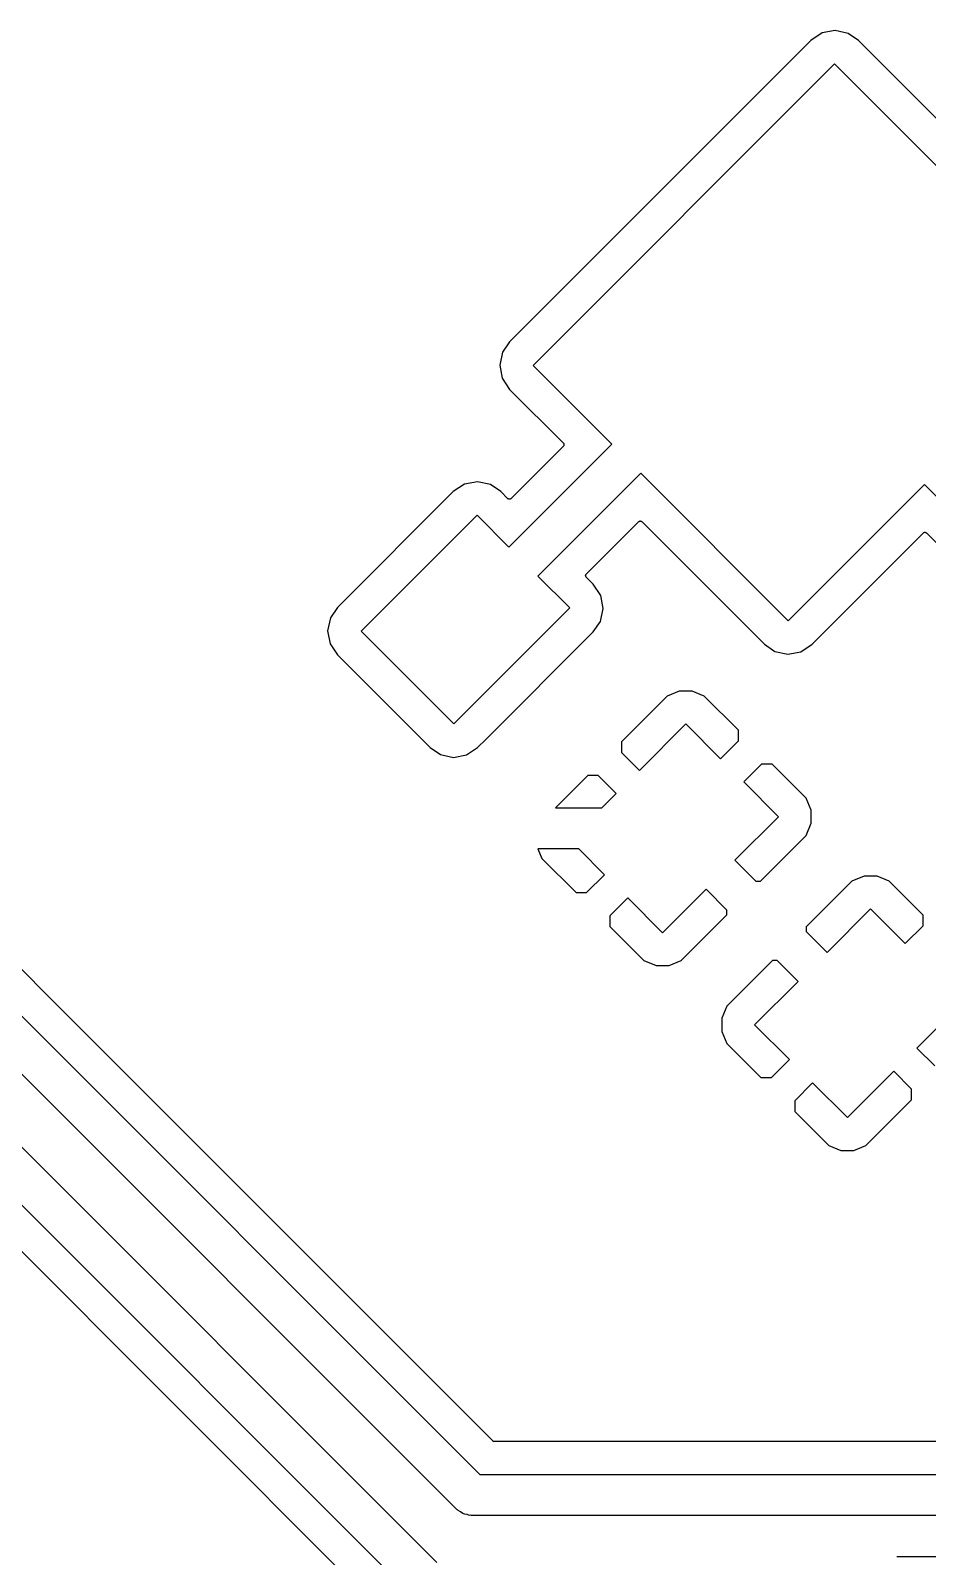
# Model space of a CAD drawing. Extents: x 0.3 to 75.7, y -92.7 to -2.
# Drawn here: x 10.41 to 15.88, y -82.28 to -72.97 of the extents above; entities that cross this region are included whole.
import ezdxf

# ---------------------------------------------------------------- set-up
doc = ezdxf.new("R2010")
doc.units = 0
doc.header["$MEASUREMENT"] = 0
doc.layers.add('BLACK', color=7, linetype='CONTINUOUS')

msp = doc.modelspace()

# ---------------------------------------------------------------- linework, layer by layer
at = {"layer": 'Black'}
for p, q in [((15.2383, -72.9877), (15.1698, -73.0331)), ((15.3179, -72.9727), (15.2383, -72.9877)), ((15.3971, -72.9899), (15.3179, -72.9727)), ((15.4603, -73.0331), (15.3971, -72.9899)), ((15.1698, -73.0331), (13.3331, -74.8698)), ((17.0142, -74.5869), (15.4603, -73.0331)), ((13.4766, -75.0151), (15.3151, -73.1766)), ((15.3151, -73.1766), (16.8707, -74.7322)), ((13.3331, -74.8698), (13.2899, -74.9331)), ((13.2899, -74.9331), (13.2727, -75.0123)), ((13.2727, -75.0123), (13.2877, -75.0918)), ((13.956, -75.4945), (13.4766, -75.0151)), ((13.2877, -75.0918), (13.3331, -75.1604)), ((13.3331, -75.1604), (13.661, -75.4882)), ((13.3288, -76.1217), (13.956, -75.4945)), ((13.661, -75.5066), (13.3409, -75.8267)), ((13.661, -75.4882), (13.6616, -75.4891)), ((13.6616, -75.5057), (13.661, -75.5066)), ((13.6616, -75.4891), (13.6624, -75.4899)), ((13.6624, -75.5049), (13.6616, -75.5057)), ((13.6624, -75.4899), (13.6629, -75.491)), ((13.6629, -75.5038), (13.6624, -75.5049)), ((13.6629, -75.491), (13.6636, -75.4919)), ((13.6636, -75.5029), (13.6629, -75.5038)), ((13.6636, -75.4919), (13.6639, -75.493)), ((13.6639, -75.5018), (13.6636, -75.5029)), ((13.6639, -75.493), (13.6644, -75.494)), ((13.6644, -75.5008), (13.6639, -75.5018)), ((13.6644, -75.494), (13.6645, -75.4952)), ((13.6645, -75.4996), (13.6644, -75.5008)), ((13.6645, -75.4952), (13.6647, -75.4963)), ((13.6647, -75.4985), (13.6645, -75.4996)), ((13.6647, -75.4963), (13.6647, -75.4974)), ((13.6647, -75.4974), (13.6647, -75.4985)), ((14.1328, -75.6712), (13.5055, -76.2984)), ((15.0322, -76.5707), (14.1328, -75.6712)), ((12.989, -75.7838), (12.2837, -76.4891)), ((13.0576, -75.7383), (12.989, -75.7838)), ((13.1371, -75.7233), (13.0576, -75.7383)), ((13.2163, -75.7405), (13.1371, -75.7233)), ((13.2795, -75.7837), (13.2163, -75.7405)), ((13.3225, -75.8267), (13.2795, -75.7837)), ((15.8631, -75.7399), (15.0322, -76.5707)), ((16.4116, -76.2884), (15.8631, -75.7399)), ((13.3235, -75.8273), (13.3225, -75.8267)), ((13.3243, -75.8281), (13.3235, -75.8273)), ((13.3253, -75.8286), (13.3243, -75.8281)), ((13.3262, -75.8293), (13.3253, -75.8286)), ((13.3273, -75.8296), (13.3262, -75.8293)), ((13.3284, -75.83), (13.3273, -75.8296)), ((13.3295, -75.8301), (13.3284, -75.83)), ((13.3306, -75.8304), (13.3295, -75.8301)), ((13.3317, -75.8303), (13.3306, -75.8304)), ((13.3329, -75.8304), (13.3317, -75.8303)), ((13.334, -75.8301), (13.3329, -75.8304)), ((13.3351, -75.83), (13.334, -75.8301)), ((13.3361, -75.8296), (13.3351, -75.83)), ((13.3372, -75.8293), (13.3361, -75.8296)), ((13.3381, -75.8286), (13.3372, -75.8293)), ((13.3392, -75.8281), (13.3381, -75.8286)), ((13.34, -75.8273), (13.3392, -75.8281)), ((13.3409, -75.8267), (13.34, -75.8273)), ((12.4272, -76.6343), (13.1343, -75.9272)), ((13.1343, -75.9272), (13.3288, -76.1217)), ((13.8005, -76.2863), (14.1206, -75.9662)), ((14.1206, -75.9662), (14.1215, -75.9656)), ((14.1215, -75.9656), (14.1223, -75.9648)), ((14.1223, -75.9648), (14.1234, -75.9643)), ((14.1234, -75.9643), (14.1243, -75.9636)), ((14.1243, -75.9636), (14.1254, -75.9633)), ((14.1254, -75.9633), (14.1264, -75.9629)), ((14.1264, -75.9629), (14.1276, -75.9628)), ((14.1276, -75.9628), (14.1287, -75.9625)), ((14.1287, -75.9625), (14.1298, -75.9626)), ((14.1298, -75.9626), (14.1309, -75.9625)), ((14.1309, -75.9625), (14.132, -75.9628)), ((14.132, -75.9628), (14.1332, -75.9629)), ((14.1332, -75.9629), (14.1342, -75.9633)), ((14.1342, -75.9633), (14.1353, -75.9636)), ((14.1353, -75.9636), (14.1362, -75.9643)), ((14.1362, -75.9643), (14.1373, -75.9648)), ((14.1373, -75.9648), (14.1381, -75.9656)), ((14.1381, -75.9656), (14.139, -75.9662)), ((14.139, -75.9662), (14.887, -76.7142)), ((15.1775, -76.7142), (15.8568, -76.0348)), ((15.8568, -76.0348), (15.8578, -76.0342)), ((15.8578, -76.0342), (15.8586, -76.0334)), ((15.8586, -76.0334), (15.8596, -76.0329)), ((15.8596, -76.0329), (15.8605, -76.0323)), ((15.8605, -76.0323), (15.8616, -76.032)), ((15.8616, -76.032), (15.8627, -76.0315)), ((15.8627, -76.0315), (15.8638, -76.0314)), ((15.8638, -76.0314), (15.8649, -76.0311)), ((15.8649, -76.0311), (15.866, -76.0312)), ((15.866, -76.0312), (15.8672, -76.0311)), ((15.8672, -76.0311), (15.8683, -76.0314)), ((15.8683, -76.0314), (15.8694, -76.0315)), ((15.8694, -76.0315), (15.8704, -76.032)), ((15.8704, -76.032), (15.8715, -76.0323)), ((15.8715, -76.0323), (15.8725, -76.0329)), ((15.8725, -76.0329), (15.8735, -76.0334)), ((15.8735, -76.0334), (15.8743, -76.0342)), ((15.8743, -76.0342), (15.8752, -76.0348)), ((15.8752, -76.0348), (16.2693, -76.4289)), ((13.5055, -76.2984), (13.7, -76.4929)), ((13.7968, -76.2944), (13.7971, -76.2933)), ((13.7969, -76.2955), (13.7968, -76.2944)), ((13.7968, -76.2966), (13.7969, -76.2955)), ((13.7971, -76.2977), (13.7968, -76.2966)), ((13.7971, -76.2933), (13.7972, -76.2921)), ((13.7972, -76.2989), (13.7971, -76.2977)), ((13.7972, -76.2921), (13.7976, -76.2911)), ((13.7976, -76.2999), (13.7972, -76.2989)), ((13.7976, -76.2911), (13.7979, -76.29)), ((13.7979, -76.301), (13.7976, -76.2999)), ((13.7979, -76.29), (13.7986, -76.2891)), ((13.7986, -76.3019), (13.7979, -76.301)), ((13.7986, -76.2891), (13.7991, -76.288)), ((13.7991, -76.3029), (13.7986, -76.3019)), ((13.7991, -76.288), (13.7999, -76.2872)), ((13.7999, -76.3038), (13.7991, -76.3029)), ((13.7999, -76.2872), (13.8005, -76.2863)), ((13.8005, -76.3047), (13.7999, -76.3038)), ((13.8434, -76.3476), (13.8005, -76.3047)), ((13.8889, -76.4162), (13.8434, -76.3476)), ((13.9039, -76.4957), (13.8889, -76.4162)), ((12.2405, -76.5523), (12.2233, -76.6315)), ((12.2837, -76.4891), (12.2405, -76.5523)), ((13.7, -76.4929), (12.9929, -77.2)), ((13.8867, -76.5749), (13.9039, -76.4957)), ((12.2233, -76.6315), (12.2383, -76.711)), ((12.9929, -77.2), (12.4272, -76.6343)), ((13.1871, -77.2946), (13.8435, -76.6381)), ((13.8435, -76.6381), (13.8867, -76.5749)), ((12.2383, -76.711), (12.2838, -76.7796)), ((14.887, -76.7142), (14.9502, -76.7574)), ((15.109, -76.7596), (15.1775, -76.7142)), ((12.2838, -76.7796), (12.8477, -77.3435)), ((14.9502, -76.7574), (15.0294, -76.7746)), ((15.0294, -76.7746), (15.109, -76.7596)), ((8.28839, -76.9116), (13.1518, -81.775)), ((14.3673, -77), (14.2938, -77.0304)), ((14.4469, -77), (14.3673, -77)), ((14.5204, -77.0304), (14.4469, -77)), ((14.2938, -77.0304), (14.0151, -77.3092)), ((14.7284, -77.2384), (14.5204, -77.0304)), ((13.0116, -81.9884), (8.14822, -77.125)), ((14.1243, -77.4828), (14.4071, -77.2)), ((14.4071, -77.2), (14.6192, -77.4121)), ((13.1382, -77.3434), (13.1871, -77.2946)), ((13.1871, -77.2946), (13.1871, -77.2946)), ((14.6192, -77.4121), (14.7284, -77.303)), ((14.7284, -77.303), (14.7284, -77.2384)), ((12.8477, -77.3435), (12.9109, -77.3867)), ((12.9109, -77.3867), (12.9901, -77.4039)), ((12.9901, -77.4039), (13.0696, -77.3889)), ((13.0696, -77.3889), (13.1382, -77.3434)), ((14.0151, -77.3092), (14.0151, -77.3737)), ((14.0151, -77.3737), (14.1243, -77.4828)), ((14.8698, -77.4444), (14.7607, -77.5536)), ((14.9344, -77.4444), (14.8698, -77.4444)), ((15.1423, -77.6524), (14.9344, -77.4444)), ((13.8092, -77.5151), (13.6129, -77.7114)), ((13.8737, -77.5151), (13.8092, -77.5151)), ((13.9828, -77.6243), (13.8737, -77.5151)), ((14.7607, -77.5536), (14.9728, -77.7657)), ((13.8957, -77.7114), (13.9828, -77.6243)), ((15.1728, -77.7259), (15.1423, -77.6524)), ((13.6129, -77.7114), (13.8957, -77.7114)), ((14.9728, -77.7657), (14.7076, -78.0309)), ((15.1728, -77.8055), (15.1728, -77.7259)), ((15.1423, -77.879), (15.1728, -77.8055)), ((14.8636, -78.1577), (15.1423, -77.879)), ((13.506, -77.9614), (13.5304, -78.0204)), ((13.7543, -77.9614), (13.506, -77.9614)), ((13.5304, -78.0204), (13.7384, -78.2284)), ((13.9121, -78.1192), (13.7543, -77.9614)), ((14.7076, -78.0309), (14.8345, -78.1577)), ((13.803, -78.2284), (13.9121, -78.1192)), ((15.4945, -78.1272), (15.421, -78.1577)), ((15.5741, -78.1272), (15.4945, -78.1272)), ((15.6476, -78.1577), (15.5741, -78.1272)), ((13.7384, -78.2284), (13.803, -78.2284)), ((14.5308, -78.2076), (14.2657, -78.4728)), ((14.6577, -78.3345), (14.5308, -78.2076)), ((14.8345, -78.1577), (14.8636, -78.1577)), ((15.421, -78.1577), (15.1423, -78.4364)), ((15.8556, -78.3657), (15.6476, -78.1577)), ((14.0536, -78.2607), (13.9444, -78.3698)), ((14.2657, -78.4728), (14.0536, -78.2607)), ((15.2691, -78.5924), (15.5343, -78.3272)), ((15.5343, -78.3272), (15.7464, -78.5393)), ((10.6608, -79.0011), (10.0332, -78.3736)), ((13.9444, -78.3698), (13.9444, -78.4344)), ((14.5995, -78.4218), (14.6577, -78.3636)), ((14.6577, -78.3636), (14.6577, -78.3345)), ((15.8556, -78.4302), (15.8556, -78.3657)), ((13.9444, -78.4344), (14.1524, -78.6423)), ((14.379, -78.6423), (14.5995, -78.4218)), ((14.5995, -78.4218), (14.5995, -78.4218)), ((15.1423, -78.4364), (15.1423, -78.4655)), ((15.1423, -78.4655), (15.2691, -78.5924)), ((15.7464, -78.5393), (15.8556, -78.4302)), ((14.1524, -78.6423), (14.2259, -78.6728)), ((14.2259, -78.6728), (14.3055, -78.6728)), ((14.3055, -78.6728), (14.379, -78.6423)), ((14.9364, -78.6423), (14.6577, -78.921)), ((14.9655, -78.6423), (14.9364, -78.6423)), ((15.0924, -78.7691), (14.9655, -78.6423)), ((9.28839, -78.7116), (12.8884, -82.3116)), ((14.8272, -79.0343), (15.0924, -78.7691)), ((12.675, -82.4518), (9.14822, -78.925)), ((14.6577, -78.921), (14.6272, -78.9945)), ((16.1, -78.8929), (15.8172, -79.1757)), ((11.1604, -79.5008), (10.6608, -79.0011)), ((14.6272, -78.9945), (14.6272, -79.0741)), ((15.0393, -79.2464), (14.8272, -79.0343)), ((9.06919, -79.1288), (12.4712, -82.5308)), ((14.6272, -79.0741), (14.6577, -79.1476)), ((14.6577, -79.1476), (14.8656, -79.3556)), ((14.9302, -79.3556), (15.0393, -79.2464)), ((15.8172, -79.1757), (15.9263, -79.2849)), ((15.6757, -79.3172), (15.3929, -79.6)), ((15.7849, -79.4263), (15.6757, -79.3172)), ((14.8656, -79.3556), (14.9302, -79.3556)), ((15.1808, -79.3879), (15.0716, -79.497)), ((15.3929, -79.6), (15.1808, -79.3879)), ((15.7849, -79.4908), (15.7849, -79.4263)), ((13.2308, -81.5712), (11.1604, -79.5008)), ((15.0716, -79.497), (15.0716, -79.5616)), ((15.5062, -79.7696), (15.7849, -79.4908)), ((15.0716, -79.5616), (15.2796, -79.7696)), ((15.2796, -79.7696), (15.3531, -79.8)), ((15.3531, -79.8), (15.4327, -79.8)), ((15.4327, -79.8), (15.5062, -79.7696)), ((13.2313, -81.5715), (13.2308, -81.5712)), ((13.2316, -81.572), (13.2313, -81.5715)), ((13.2331, -81.5728), (13.2316, -81.572)), ((13.2345, -81.5738), (13.2331, -81.5728)), ((13.2351, -81.5739), (13.2345, -81.5738)), ((13.2356, -81.5742), (13.2351, -81.5739)), ((13.2372, -81.5745), (13.2356, -81.5742)), ((13.2389, -81.575), (13.2372, -81.5745)), ((13.2394, -81.5749), (13.2389, -81.575)), ((13.24, -81.575), (13.2394, -81.5749)), ((19.16, -81.575), (13.24, -81.575)), ((13.1518, -81.775), (15.1, -81.775)), ((15.1, -81.775), (19.2482, -81.775)), ((13.0161, -81.9915), (13.0116, -81.9884)), ((13.0197, -81.9958), (13.0161, -81.9915)), ((13.0338, -82.0039), (13.0197, -81.9958)), ((13.0472, -82.0133), (13.0338, -82.0039)), ((13.0525, -82.0147), (13.0472, -82.0133)), ((13.0572, -82.0175), (13.0525, -82.0147)), ((13.0733, -82.0203), (13.0572, -82.0175)), ((13.0891, -82.0245), (13.0733, -82.0203)), ((13.0946, -82.024), (13.0891, -82.0245)), ((13.1, -82.025), (13.0946, -82.024)), ((15.1, -82.025), (13.1, -82.025)), ((19.3, -82.025), (15.1, -82.025)), ((15.6946, -82.276), (15.7, -82.275)), ((15.7, -82.275), (19.6482, -82.275))]:
    msp.add_line(p, q, dxfattribs=at)

doc.saveas('drawing.dxf')
